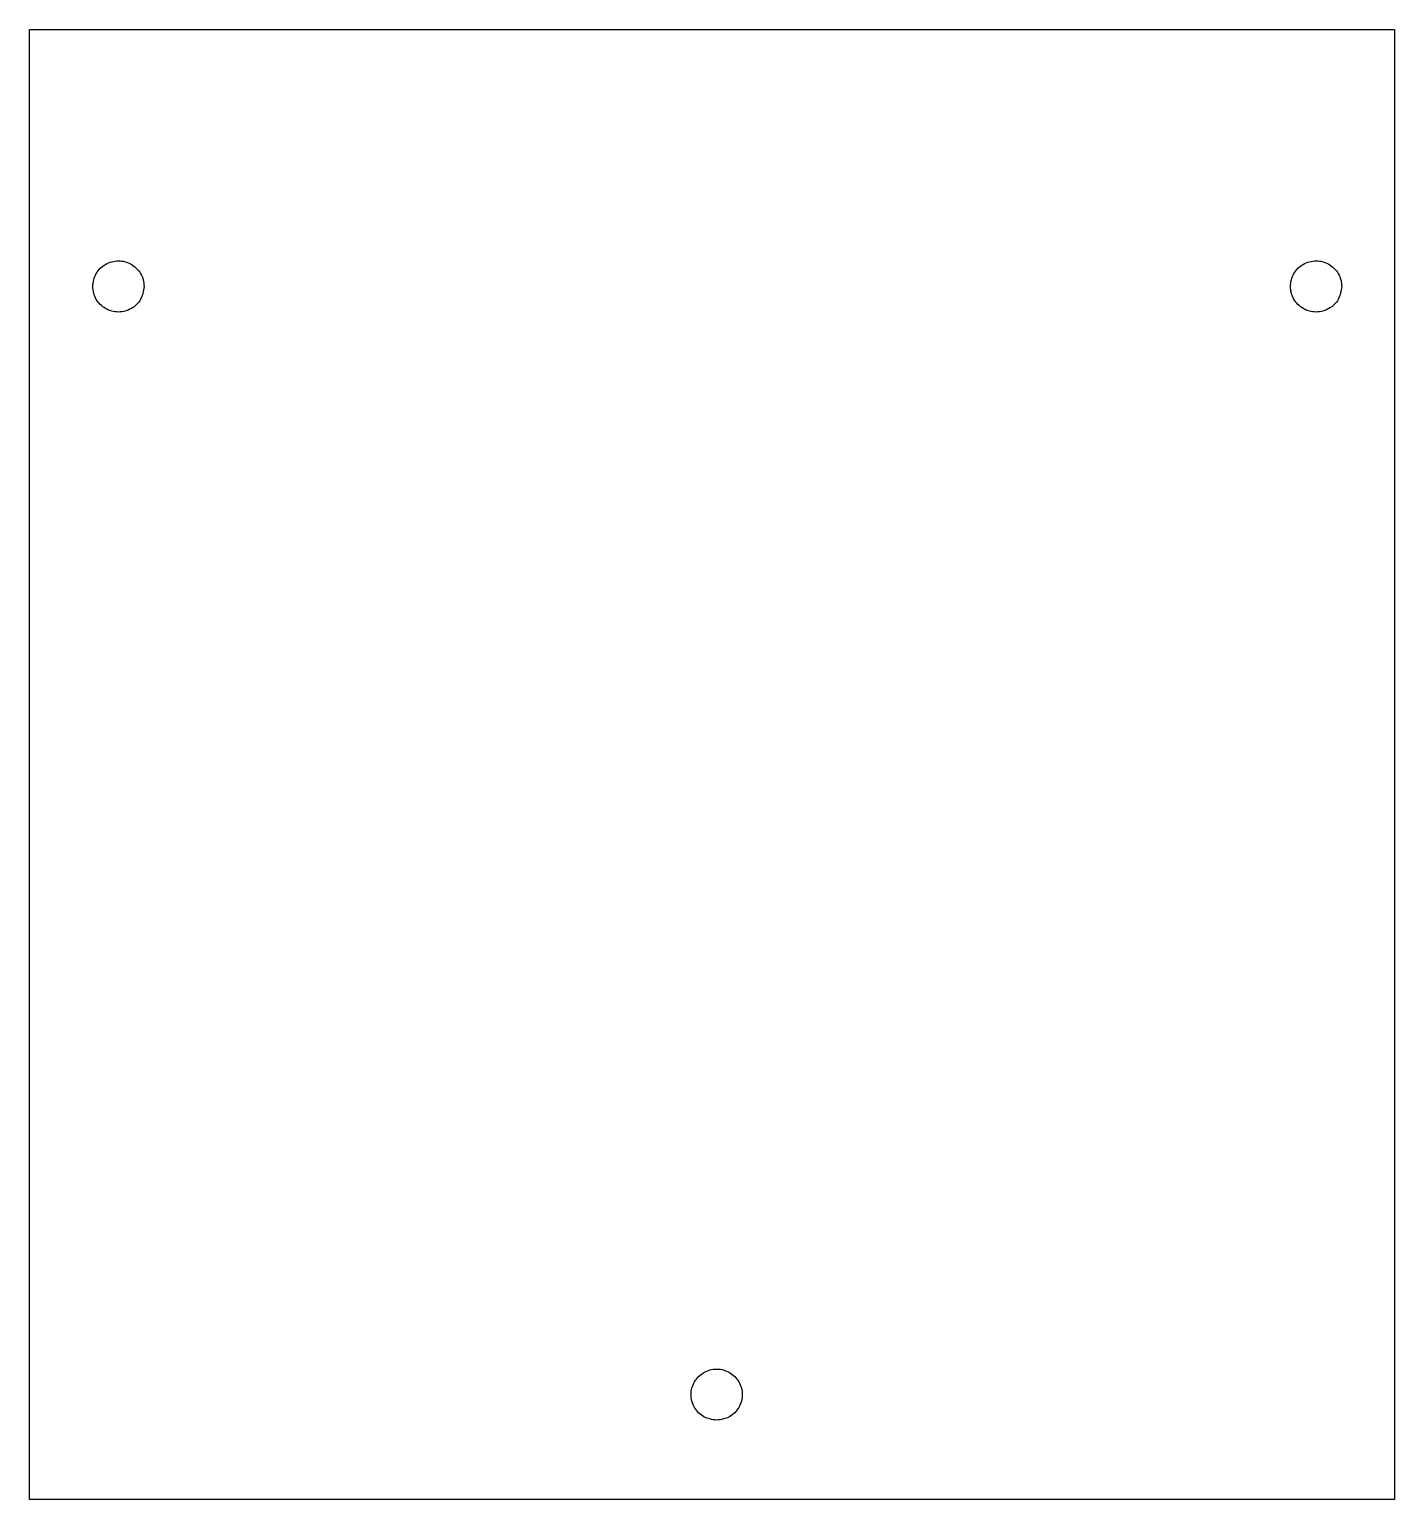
# Model space of a CAD drawing. Extents: x -814 to -269, y -56 to 893.
# Drawn here: x -638 to -269.5, y -56.2 to 340.7 of the extents above; entities that cross this region are included whole.
import ezdxf

# ---------------------------------------------------------------- set-up
doc = ezdxf.new("R2010")
doc.units = 0
doc.layers.add('Capa_1', color=7, linetype='CONTINUOUS')

msp = doc.modelspace()

# ---------------------------------------------------------------- linework, layer by layer
at = {"layer": 'Capa_1', "color": 7}
for points in [[(-637.95748, 340.650731), (-269.453529, 340.650731), (-269.453529, -56.199663), (-637.95748, -56.199663), (-637.95748, 340.650731)], [(-607.020322, 271.271265), (-607.020322, 271.271265)], [(-283.740098, 271.271265), (-283.740098, 271.271265)], [(-452.444967, -34.775567), (-452.444967, -34.775567)]]:
    msp.add_lwpolyline(points, dxfattribs=at)
for points in [[(-617.414614, 277.235954), (-616.361774, 277.848999), (-615.139004, 278.176932), (-613.928119, 278.179075)], [(-613.928119, 278.179075), (-613.321877, 278.180148), (-612.718614, 278.099558), (-612.135386, 277.94241)], [(-612.135386, 277.94241), (-611.556986, 277.786562), (-610.99829, 277.555419), (-610.478571, 277.256134)], [(-294.13439, 277.235954), (-293.08155, 277.848999), (-291.858781, 278.176932), (-290.647896, 278.179075)], [(-290.647896, 278.179075), (-290.041653, 278.180148), (-289.43839, 278.099558), (-288.855162, 277.94241)], [(-288.855162, 277.94241), (-288.27676, 277.786562), (-287.718065, 277.555419), (-287.198346, 277.256134)], [(-620.835912, 271.271267), (-620.835851, 272.488957), (-620.505933, 273.706575), (-619.892797, 274.757766)], [(-619.892797, 274.757766), (-619.297846, 275.77778), (-618.43623, 276.641093), (-617.414614, 277.235954)], [(-610.478571, 277.256134), (-609.954514, 276.954351), (-609.470087, 276.583285), (-609.043567, 276.155825)], [(-609.043567, 276.155825), (-608.617047, 275.728365), (-608.248435, 275.24451), (-607.943261, 274.720821)], [(-607.943261, 274.720821), (-607.64061, 274.201464), (-607.400353, 273.642929), (-607.256985, 273.064002)], [(-297.555688, 271.271267), (-297.555627, 272.488957), (-297.225709, 273.706575), (-296.612573, 274.757766)], [(-296.612573, 274.757766), (-296.017622, 275.77778), (-295.156006, 276.641093), (-294.13439, 277.235954)], [(-287.198346, 277.256134), (-286.674289, 276.954351), (-286.189862, 276.583285), (-285.763342, 276.155825)], [(-285.763342, 276.155825), (-285.336824, 275.728365), (-284.968211, 275.24451), (-284.663037, 274.720821)], [(-284.663037, 274.720821), (-284.360386, 274.201464), (-284.120129, 273.642929), (-283.976762, 273.064002)], [(-619.892792, 267.784772), (-620.506174, 268.835818), (-620.835972, 270.053578), (-620.835912, 271.271267)], [(-607.020322, 271.271265), (-607.21018, 270.053535), (-607.400043, 268.835804), (-607.963442, 267.784768)], [(-607.256985, 273.064002), (-607.112421, 272.480245), (-607.06637, 271.875756), (-607.020322, 271.271265)], [(-296.612568, 267.784772), (-297.22595, 268.835818), (-297.555748, 270.053578), (-297.555688, 271.271267)], [(-283.740098, 271.271265), (-283.929956, 270.053535), (-284.119819, 268.835804), (-284.683218, 267.784768)], [(-283.976762, 273.064002), (-283.832197, 272.480245), (-283.786146, 271.875756), (-283.740098, 271.271265)], [(-617.414611, 265.306591), (-618.435401, 265.901998), (-619.297602, 266.7649), (-619.892792, 267.784772)], [(-607.963442, 267.784768), (-608.510131, 266.764906), (-609.408526, 265.901998), (-610.441623, 265.306589)], [(-294.134387, 265.306591), (-295.155177, 265.901998), (-296.017378, 266.7649), (-296.612568, 267.784772)], [(-284.683218, 267.784768), (-285.229907, 266.764906), (-286.128302, 265.901998), (-287.161399, 265.306589)], [(-613.92812, 264.363474), (-615.142199, 264.363477), (-616.362621, 264.692985), (-617.414611, 265.306591)], [(-610.441623, 265.306589), (-611.506299, 264.69298), (-612.714039, 264.363473), (-613.92812, 264.363474)], [(-290.647896, 264.363474), (-291.861976, 264.363477), (-293.082397, 264.692985), (-294.134387, 265.306591)], [(-287.161399, 265.306589), (-288.226076, 264.69298), (-289.433815, 264.363473), (-290.647896, 264.363474)], [(-458.409642, -24.381267), (-457.814232, -23.360472), (-456.951323, -22.498258), (-455.931462, -21.903083)], [(-455.931462, -21.903083), (-454.880427, -21.289717), (-453.662698, -20.959966), (-452.444969, -20.959965)], [(-452.444969, -20.959965), (-451.227238, -20.959964), (-450.009506, -21.289715), (-448.95847, -21.903082)], [(-448.95847, -21.903082), (-447.938608, -22.498255), (-447.075698, -23.360469), (-446.480288, -24.381263)], [(-459.35276, -27.867764), (-459.352759, -26.653684), (-459.023251, -25.433264), (-458.409642, -24.381267)], [(-446.480288, -24.381263), (-445.866678, -25.433262), (-445.537169, -26.653683), (-445.537169, -27.867766)], [(-458.409642, -31.354264), (-459.023251, -30.289587), (-459.35276, -29.081846), (-459.35276, -27.867764)], [(-455.931461, -33.832447), (-456.951323, -33.28576), (-457.814231, -32.387363), (-458.409642, -31.354264)], [(-446.480288, -31.354267), (-447.075699, -32.387367), (-447.938609, -33.285763), (-448.958471, -33.83245)], [(-445.537169, -27.867766), (-445.537169, -29.081847), (-445.866678, -30.289589), (-446.480288, -31.354267)], [(-452.444967, -34.775567), (-453.662697, -34.585704), (-454.880426, -34.395845), (-455.931461, -33.832447)], [(-448.958471, -33.83245), (-450.009507, -34.395847), (-451.227237, -34.585707), (-452.444967, -34.775567)]]:
    msp.add_open_spline(points, degree=3, dxfattribs=at)

doc.saveas('drawing.dxf')
